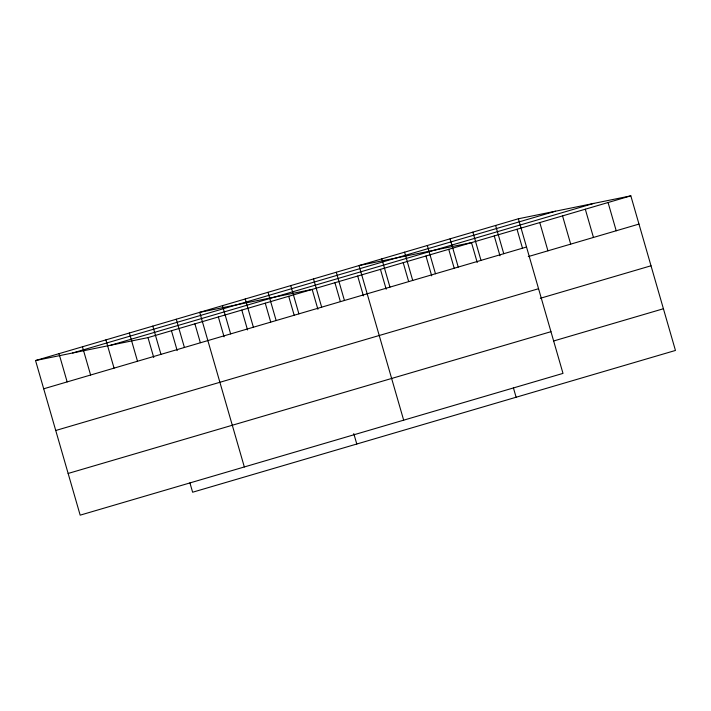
<?xml version="1.0" encoding="UTF-8"?>
<svg xmlns="http://www.w3.org/2000/svg" width="711" height="711" viewBox="0 0 711 711"><rect width="100%" height="100%" fill="white"/><g stroke="black" fill="none" stroke-linecap="round" stroke-linejoin="round"><path stroke-width="1.07" d="M518.372 218.775L562.996 373.391L80.174 515.155L35.55 360.548L518.372 218.775L630.826 195.845L675.45 350.452L192.628 492.225L189.917 482.84M72.655 352.985L555.478 211.211M110.889 345.182L593.712 203.408M35.55 360.548L148.004 337.609L630.826 195.845M43.7 388.793L526.522 247.019M528.273 256.591L638.976 224.081M55.742 430.493L538.556 288.719M540.307 298.291L651.009 265.781M68.14 473.455L550.963 331.682M553.745 340.951L663.416 308.752M608.065 202.528L616.215 230.764M585.304 209.212L593.454 237.447M562.543 215.895L570.693 244.131M539.782 222.579L547.932 250.814M517.013 229.262L522.452 248.086M495.611 225.458L503.761 253.703M494.252 235.945L499.993 255.818M472.851 232.142L481 260.386M477.232 262.501L471.491 242.629L359.037 265.559L403.67 420.174M513.413 387.851L516.115 397.236M450.09 238.825L458.24 267.069M448.73 249.312L454.169 268.136M427.329 245.508L435.479 273.753M425.969 255.996L431.71 275.868M404.568 252.192L412.718 280.436M403.208 262.679L408.638 281.503M381.798 258.875L389.957 287.12M380.447 269.362L386.18 289.235M357.686 276.046L363.419 295.918M336.276 272.242L344.435 300.486M334.925 282.729L340.356 301.553M313.515 278.925L321.665 307.17M317.897 309.285L312.165 289.413L199.711 312.351L244.335 466.958M353.776 433.594L356.789 444.02M290.755 285.609L298.904 313.853M288.71 296.3L294.141 315.124M267.994 292.292L276.144 320.537M265.256 303.179L270.695 322.012M245.233 298.984L253.383 327.22M241.811 310.067L247.544 329.94M222.472 305.668L230.622 333.903M218.357 316.955L224.089 336.827M194.903 323.843L200.342 342.666M176.257 319.23L184.407 347.475M171.458 330.731L177.19 350.603M152.803 326.118L160.962 354.362M148.004 337.609L153.736 357.491M129.358 333.006L137.507 361.25M105.903 339.894L114.053 368.138M82.449 346.781L90.608 375.017M59.004 353.66L67.154 381.905"/></g></svg>
